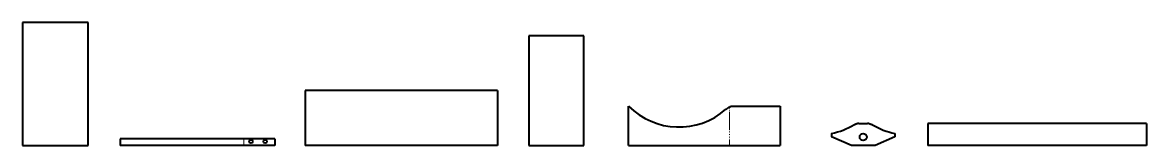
# Model space of a CAD drawing. Header units: millimetres. Extents: x 0 to 5127, y 0 to 560.
import ezdxf

# ---------------------------------------------------------------- set-up
doc = ezdxf.new("R2010")
doc.units = ezdxf.units.MM
doc.linetypes.add('K5LT_BASIC', pattern=[0])
doc.linetypes.add('K5LT_CHAIN_LINE_WITH_2_POINTS', pattern=[12, 4, -2, 1, -2, 1, -2])

msp = doc.modelspace()

# ---------------------------------------------------------------- linework, layer by layer
at = {"color": 7, "linetype": 'K5LT_BASIC', "lineweight": 40}
for p, q in [((300, 560), (0, 560)), ((0, 560), (0, 0)), ((300, 0), (300, 560)), ((2560, 500), (2310, 500)), ((2310, 500), (2310, 0)), ((2560, 0), (2560, 500)), ((1290, 250), (1290, 0)), ((2166.9, 250), (1290, 250)), ((2166.9, 250), (2166.9, 0)), ((2765, 0), (2765, 179.8)), ((3240.4, 179.8), (3456.4, 179.8)), ((3456.4, 179.8), (3456.4, 0)), ((3691, 54.9), (3691, 39.9)), ((3815, 100), (3809.6, 100)), ((3815, 100), (3855, 100)), ((3860.4, 100), (3855, 100)), ((3979, 54.9), (3979, 39.9)), ((5127.5, 100), (4130, 100)), ((4130, 100), (4130, 0)), ((5127.5, 100), (5127.5, 0)), ((0, 0), (300, 0)), ((445, 30), (445, 0)), ((998, 30), (445, 30)), ((998, 0), (445, 0)), ((1021.6, 30), (998, 30)), ((1021.6, 0), (998, 0)), ((1151.6, 30), (1021.6, 30)), ((1151.6, 0), (1021.6, 0)), ((1151.6, 30), (1151.6, 0)), ((2166.9, 0), (1290, 0)), ((2310, 0), (2560, 0)), ((2765, 0), (3209, 0)), ((3209, 0), (3240.4, 0)), ((3240.4, 0), (3456.4, 0)), ((3781, 0), (3691, 39.9)), ((3793, 0), (3781, 0)), ((3815, 0), (3793, 0)), ((3855, 0), (3815, 0)), ((3877, 0), (3855, 0)), ((3889, 0), (3877, 0)), ((3979, 39.9), (3889, 0)), ((5127.5, 0), (4130, 0))]:
    msp.add_line(p, q, dxfattribs=at)
at = {"color": 7, "linetype": 'K5LT_CHAIN_LINE_WITH_2_POINTS', "lineweight": 18}
for p, q in [((3224.7, 0), (3224.7, 175.2)), ((1009.8, 30), (1009.8, 0))]:
    msp.add_line(p, q, dxfattribs=at)
at = {"color": 7, "linetype": 'K5LT_BASIC', "lineweight": 40}
for centre, radius in [((3835, 38.5), 16), ((1042.1, 18), 8), ((1107.1, 18), 8)]:
    msp.add_circle(centre, radius, dxfattribs=at)
for centre, start, end in [((2995, 408), 224.7751, 311.3375), ((3627, 372.5), 281.3926, 300.8202), ((4043, 372.5), 239.1798, 258.6074)]:
    msp.add_arc(centre, 324, start, end, dxfattribs=at)
for points, knots in [([(3209, 164.7), (3209.8, 165.3), (3211.5, 166.5), (3214, 168.2), (3216.4, 170), (3219.3, 171.9), (3222.6, 174), (3225.9, 175.8), (3228.7, 177.2), (3231.3, 178.2), (3234.2, 179.1), (3236.9, 179.6), (3238.9, 179.8), (3239.9, 179.8), (3240.4, 179.8)], [0, 0, 0, 0, 1.592199, 3.184399, 4.776598, 6.368797, 8.607079, 10.84536, 12.07292, 13.30048, 15.129894, 16.442627, 17.313384, 18, 18, 18, 18]), ([(3793, 94.3), (3793.7, 94.5), (3795, 95.1), (3797.2, 96), (3799.5, 97), (3802.2, 98), (3805.1, 99), (3807.6, 99.6), (3809.1, 99.9), (3809.6, 100)], [0, 0, 0, 0, 1.546821, 3.093642, 5.027167, 6.960693, 9.206871, 11.39001, 12.372414, 12.372414, 12.372414, 12.372414]), ([(3860.4, 100), (3860.9, 99.9), (3862.3, 99.6), (3864.7, 99), (3867, 98.3), (3868.9, 97.6), (3871, 96.8), (3873.1, 95.9), (3875.1, 95.1), (3876.2, 94.6), (3876.7, 94.4), (3877, 94.3)], [0, 0, 0, 0, 1.058689, 2.646724, 4.746455, 5.765049, 6.783643, 9.191388, 10.39526, 10.997197, 11.599133, 11.599133, 11.599133, 11.599133])]:
    msp.add_open_spline(points, degree=3, knots=knots, dxfattribs=at)

doc.saveas('drawing.dxf')
